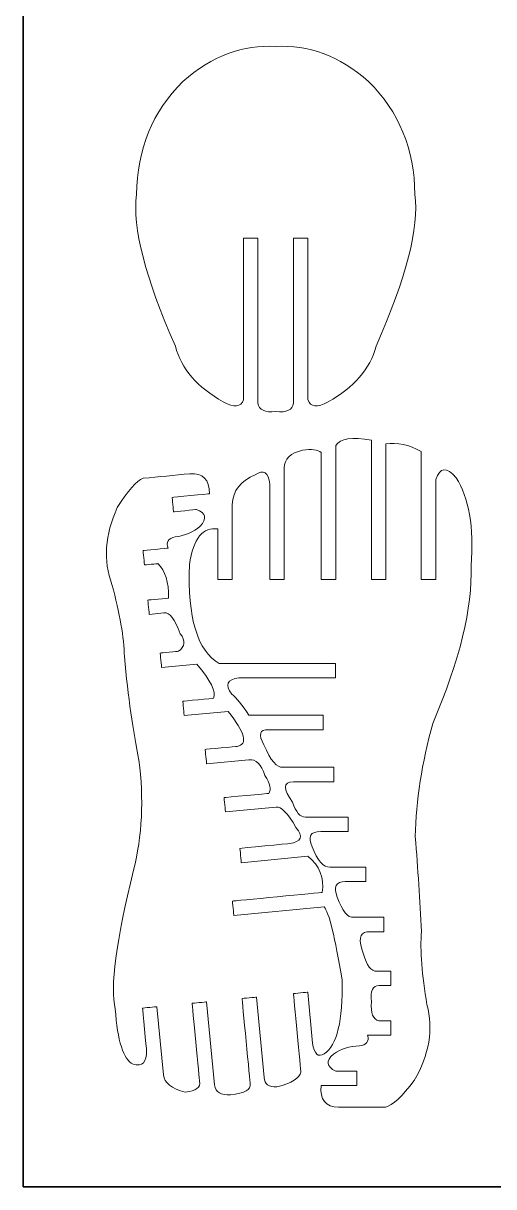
# Model space of a CAD drawing. Header units: inches. Extents: x -305 to 305, y -229 to 229.
# Drawn here: x -304.8 to -213.5, y -228.6 to -3.1 of the extents above; entities that cross this region are included whole.
import ezdxf

# ---------------------------------------------------------------- set-up
doc = ezdxf.new("R2010")
doc.units = ezdxf.units.IN
doc.header["$MEASUREMENT"] = 0
doc.layers.add('Layer 1', color=1, linetype='Continuous')
doc.layers.add('Layer 2', color=5, linetype='Continuous')

msp = doc.modelspace()

# ---------------------------------------------------------------- linework, layer by layer
at = {"layer": 'Layer 1', "lineweight": 9}
for points in [[(-273.83, -14.3489), (-268.1103, -9.3879), (-262.1035, -7.133), (-255.8102, -7.5842)], [(-237.7905, -14.3489), (-243.5102, -9.3879), (-249.5169, -7.133), (-255.8102, -7.5842)], [(-259.2645, -76.6916), (-259.1005, -78.0139), (-257.9488, -78.5623), (-255.81, -78.3364)], [(-252.356, -76.6916), (-252.52, -78.0139), (-253.6717, -78.5623), (-255.8104, -78.3364)], [(-237.2454, -83.8914), (-240.9978, -83.2289), (-243.3087, -83.5683), (-244.1779, -84.9093)], [(-227.5695, -86.0725), (-229.9835, -84.7474), (-232.2784, -84.2628), (-234.4539, -84.6184)], [(-278.6542, -107.8195), (-277.2433, -109.1839), (-276.5601, -111.4074), (-276.6044, -114.4896)], [(-267.886, -133.9175), (-267.3243, -132.6858), (-268.4117, -130.4714), (-271.1484, -127.2747)], [(-265.0667, -136.4536), (-261.7363, -140.5997), (-261.1463, -142.862), (-263.2973, -143.24)], [(-246.7893, -171.5519), (-246.3511, -168.7031), (-247.287, -166.3686), (-249.5977, -164.5489)]]:
    msp.add_open_spline(points, degree=3, dxfattribs=at)
for points, knots in [([(-262.0586, -76.0628), (-262.5595, -77.4816), (-263.8681, -77.6108), (-265.9849, -76.4498), (-265.9849, -76.4498), (-271.0273, -73.6531), (-274.1256, -70.0578), (-275.2797, -65.6643), (-275.2797, -65.6643), (-281.1428, -52.3925), (-283.6556, -42.5997), (-282.818, -36.286), (-282.818, -36.286), (-282.7213, -27.4918), (-279.7253, -20.1795), (-273.83, -14.3489)], [0, 0, 0, 0, 0.25, 0.25, 0.25, 0.25000001, 0.5, 0.5, 0.5, 0.50000001, 0.75, 0.75, 0.75, 0.75000001, 1, 1, 1, 1]), ([(-249.5619, -76.0628), (-249.061, -77.4816), (-247.7524, -77.6108), (-245.6356, -76.4498), (-245.6356, -76.4498), (-240.5932, -73.6531), (-237.4948, -70.0578), (-236.3408, -65.6643), (-236.3408, -65.6643), (-230.4777, -52.3925), (-227.9649, -42.5997), (-228.8025, -36.286), (-228.8025, -36.286), (-228.8991, -27.4918), (-231.8951, -20.1795), (-237.7905, -14.3489)], [0, 0, 0, 0, 0.25, 0.25, 0.25, 0.25000001, 0.5, 0.5, 0.5, 0.50000001, 0.75, 0.75, 0.75, 0.75000001, 1, 1, 1, 1]), ([(-259.2645, -76.6916), (-259.2645, -76.6916), (-259.2645, -44.6971), (-259.2645, -44.6971), (-259.2645, -44.6971), (-259.2645, -44.6971), (-262.0586, -44.6971), (-262.0586, -44.6971), (-262.0586, -44.6971), (-262.0586, -44.6971), (-262.0586, -76.0628), (-262.0586, -76.0628)], [0, 0, 0, 0, 0.33333333, 0.33333333, 0.33333333, 0.33333334, 0.66666667, 0.66666667, 0.66666667, 0.66666668, 1, 1, 1, 1]), ([(-249.5619, -76.0628), (-249.5619, -76.0628), (-249.5619, -44.6971), (-249.5619, -44.6971), (-249.5619, -44.6971), (-249.5619, -44.6971), (-252.356, -44.6971), (-252.356, -44.6971), (-252.356, -44.6971), (-252.356, -44.6971), (-252.356, -76.6916), (-252.356, -76.6916)], [0, 0, 0, 0, 0.33333333, 0.33333333, 0.33333333, 0.33333334, 0.66666667, 0.66666667, 0.66666667, 0.66666668, 1, 1, 1, 1]), ([(-246.9694, -86.2663), (-247.6948, -85.7008), (-248.9043, -85.5551), (-250.5979, -85.8301), (-250.5979, -85.8301), (-252.9474, -86.3632), (-254.1455, -87.5105), (-254.192, -89.2714)], [0, 0, 0, 0, 0.5, 0.5, 0.5, 0.50000001, 1, 1, 1, 1]), ([(-246.9694, -86.2663), (-246.9694, -86.2663), (-246.9694, -110.8726), (-246.9694, -110.8726), (-246.9694, -110.8726), (-246.9694, -110.8726), (-244.1777, -110.8726), (-244.1777, -110.8726), (-244.1777, -110.8726), (-244.1777, -110.8726), (-244.1779, -84.9093), (-244.1779, -84.9093)], [0, 0, 0, 0, 0.33333333, 0.33333333, 0.33333333, 0.33333334, 0.66666667, 0.66666667, 0.66666667, 0.66666668, 1, 1, 1, 1]), ([(-237.2454, -83.8914), (-237.2454, -83.8914), (-237.2454, -110.8726), (-237.2454, -110.8726), (-237.2454, -110.8726), (-237.2454, -110.8726), (-234.4537, -110.8726), (-234.4537, -110.8726), (-234.4537, -110.8726), (-234.4537, -110.8726), (-234.4539, -84.6184), (-234.4539, -84.6184)], [0, 0, 0, 0, 0.33333333, 0.33333333, 0.33333333, 0.33333334, 0.66666667, 0.66666667, 0.66666667, 0.66666668, 1, 1, 1, 1]), ([(-227.5695, -86.0723), (-227.5695, -86.0723), (-227.5695, -110.8726), (-227.5695, -110.8726), (-227.5695, -110.8726), (-227.5695, -110.8726), (-224.7778, -110.8726), (-224.7778, -110.8726), (-224.7778, -110.8726), (-224.7778, -110.8726), (-224.7778, -91.5008), (-224.7778, -91.5008)], [0, 0, 0, 0, 0.33333333, 0.33333333, 0.33333333, 0.33333334, 0.66666667, 0.66666667, 0.66666667, 0.66666668, 1, 1, 1, 1]), ([(-256.9837, -92.422), (-257.2092, -90.1276), (-258.1449, -89.5136), (-259.7898, -90.5801), (-259.7898, -90.5801), (-262.6231, -91.7671), (-264.1117, -93.682), (-264.2547, -96.3245)], [0, 0, 0, 0, 0.5, 0.5, 0.5, 0.50000001, 1, 1, 1, 1]), ([(-256.9837, -92.422), (-256.9837, -92.422), (-256.9837, -110.8726), (-256.9837, -110.8726), (-256.9837, -110.8726), (-256.9837, -110.8726), (-254.192, -110.8726), (-254.192, -110.8726), (-254.192, -110.8726), (-254.192, -110.8726), (-254.192, -89.2714), (-254.192, -89.2714)], [0, 0, 0, 0, 0.33333333, 0.33333333, 0.33333333, 0.33333334, 0.66666667, 0.66666667, 0.66666667, 0.66666668, 1, 1, 1, 1]), ([(-227.5381, -179.133), (-227.8347, -173.1078), (-228.2344, -166.9765), (-228.7367, -160.7384), (-228.7367, -160.7384), (-228.5756, -153.7482), (-227.4481, -146.4358), (-225.3541, -138.8013), (-225.3541, -138.8013), (-220.1031, -126.5604), (-217.6225, -116.381), (-217.9125, -108.2633), (-217.9125, -108.2633), (-217.3326, -100.6933), (-218.299, -94.9916), (-220.8118, -91.1582), (-220.8118, -91.1582), (-222.63, -88.9803), (-223.952, -89.0946), (-224.7778, -91.501)], [0, 0, 0, 0, 0.2, 0.2, 0.2, 0.20000001, 0.4, 0.4, 0.4, 0.40000001, 0.6, 0.6, 0.6, 0.60000001, 0.8, 0.8, 0.8, 0.80000001, 1, 1, 1, 1]), ([(-286.5499, -96.9575), (-284.5143, -93.6944), (-282.8335, -91.7962), (-281.5075, -91.2634), (-281.5075, -91.2634), (-278.4896, -90.9735), (-275.472, -90.6838), (-272.4543, -90.394), (-272.4543, -90.394), (-269.9106, -90.2254), (-268.652, -91.5225), (-268.6784, -94.2852), (-268.6784, -94.2852), (-268.6784, -94.2852), (-275.9123, -94.9798), (-275.9123, -94.9798), (-275.9123, -94.9798), (-275.9123, -94.9798), (-275.6453, -97.7609), (-275.6453, -97.7609), (-275.6453, -97.7609), (-275.6453, -97.7609), (-271.2043, -97.3345), (-271.2043, -97.3345), (-271.2043, -97.3345), (-269.3421, -98), (-269.0928, -99.0796), (-270.456, -100.5737), (-270.456, -100.5737), (-271.8356, -101.7287), (-273.4541, -102.4197), (-275.3113, -102.6467), (-275.3113, -102.6467), (-276.6926, -102.9415), (-277.1574, -103.6679), (-276.7061, -104.8257), (-276.7061, -104.8257), (-276.7061, -104.8257), (-281.5441, -105.2902), (-281.5441, -105.2902), (-281.5441, -105.2902), (-281.5441, -105.2902), (-281.2771, -108.0713), (-281.2771, -108.0713), (-281.2771, -108.0713), (-281.2771, -108.0713), (-278.6542, -107.8195), (-278.6542, -107.8195)], [0, 0, 0, 0, 0.08333333, 0.08333333, 0.08333333, 0.08333334, 0.16666667, 0.16666667, 0.16666667, 0.16666668, 0.25, 0.25, 0.25, 0.25000001, 0.33333333, 0.33333333, 0.33333333, 0.33333334, 0.41666667, 0.41666667, 0.41666667, 0.41666668, 0.5, 0.5, 0.5, 0.50000001, 0.58333333, 0.58333333, 0.58333333, 0.58333334, 0.66666667, 0.66666667, 0.66666667, 0.66666668, 0.75, 0.75, 0.75, 0.75000001, 0.83333333, 0.83333333, 0.83333333, 0.83333334, 0.91666667, 0.91666667, 0.91666667, 0.91666668, 1, 1, 1, 1]), ([(-286.5499, -96.9575), (-288.9735, -102.2543), (-289.3228, -107.2219), (-287.5976, -111.8608), (-287.5976, -111.8608), (-286.0526, -117.4905), (-285.2486, -122.1524), (-285.1855, -125.847)], [0, 0, 0, 0, 0.5, 0.5, 0.5, 0.50000001, 1, 1, 1, 1]), ([(-267.0464, -101.0979), (-267.0464, -101.0979), (-267.0464, -110.8726), (-267.0464, -110.8726), (-267.0464, -110.8726), (-267.0464, -110.8726), (-264.2547, -110.8726), (-264.2547, -110.8726), (-264.2547, -110.8726), (-264.2547, -110.8726), (-264.2547, -96.3243), (-264.2547, -96.3243)], [0, 0, 0, 0, 0.33333333, 0.33333333, 0.33333333, 0.33333334, 0.66666667, 0.66666667, 0.66666667, 0.66666668, 1, 1, 1, 1]), ([(-267.0464, -101.0979), (-269.9167, -100.6131), (-271.7551, -102.9075), (-272.5617, -107.9807), (-272.5617, -107.9807), (-272.9376, -118.3203), (-271.0134, -124.7183), (-266.7881, -127.174)], [0, 0, 0, 0, 0.5, 0.5, 0.5, 0.50000001, 1, 1, 1, 1]), ([(-277.4931, -117.3814), (-277.4931, -117.3814), (-280.3565, -117.6563), (-280.3565, -117.6563), (-280.3565, -117.6563), (-280.3565, -117.6563), (-280.6236, -114.8752), (-280.6236, -114.8752), (-280.6236, -114.8752), (-280.6236, -114.8752), (-276.6044, -114.4896), (-276.6044, -114.4896)], [0, 0, 0, 0, 0.33333333, 0.33333333, 0.33333333, 0.33333334, 0.66666667, 0.66666667, 0.66666667, 0.66666668, 1, 1, 1, 1]), ([(-277.4931, -117.3814), (-276.4269, -117.183), (-275.375, -118.5216), (-274.3372, -121.3971), (-274.3372, -121.3971), (-273.2663, -122.7653), (-273.3838, -123.9023), (-274.6901, -124.808)], [0, 0, 0, 0, 0.5, 0.5, 0.5, 0.50000001, 1, 1, 1, 1]), ([(-285.1855, -125.847), (-284.4402, -133.6722), (-283.4983, -140.3563), (-282.36, -145.8989), (-282.36, -145.8989), (-281.3738, -153.4739), (-281.7257, -160.5947), (-283.4156, -167.2616), (-283.4156, -167.2616), (-286.7877, -181.0152), (-287.9674, -189.9631), (-286.9548, -194.1052)], [0, 0, 0, 0, 0.33333333, 0.33333333, 0.33333333, 0.33333334, 0.66666667, 0.66666667, 0.66666667, 0.66666668, 1, 1, 1, 1]), ([(-271.1484, -127.2747), (-271.1484, -127.2747), (-277.9548, -127.9281), (-277.9548, -127.9281), (-277.9548, -127.9281), (-277.9548, -127.9281), (-278.2218, -125.147), (-278.2218, -125.147), (-278.2218, -125.147), (-278.2218, -125.147), (-274.6901, -124.808), (-274.6901, -124.808)], [0, 0, 0, 0, 0.33333333, 0.33333333, 0.33333333, 0.33333334, 0.66666667, 0.66666667, 0.66666667, 0.66666668, 1, 1, 1, 1]), ([(-266.7883, -127.174), (-266.7883, -127.174), (-244.2044, -127.174), (-244.2044, -127.174), (-244.2044, -127.174), (-244.2044, -127.174), (-244.2044, -129.9679), (-244.2044, -129.9679), (-244.2044, -129.9679), (-244.2044, -129.9679), (-262.9826, -129.9679), (-262.9826, -129.9679)], [0, 0, 0, 0, 0.33333333, 0.33333333, 0.33333333, 0.33333334, 0.66666667, 0.66666667, 0.66666667, 0.66666668, 1, 1, 1, 1]), ([(-262.9826, -129.9679), (-265.2398, -130.244), (-265.6918, -131.2841), (-264.3372, -133.0878), (-264.3372, -133.0878), (-263.4503, -133.8468), (-262.3377, -135.2202), (-260.9992, -137.2072)], [0, 0, 0, 0, 0.5, 0.5, 0.5, 0.50000001, 1, 1, 1, 1]), ([(-265.0667, -136.4536), (-265.0667, -136.4536), (-273.5767, -137.2706), (-273.5767, -137.2706), (-273.5767, -137.2706), (-273.5767, -137.2706), (-273.8437, -134.4895), (-273.8437, -134.4895), (-273.8437, -134.4895), (-273.8437, -134.4895), (-267.886, -133.9175), (-267.886, -133.9175)], [0, 0, 0, 0, 0.33333333, 0.33333333, 0.33333333, 0.33333334, 0.66666667, 0.66666667, 0.66666667, 0.66666668, 1, 1, 1, 1]), ([(-260.9992, -137.2072), (-260.9992, -137.2072), (-246.6357, -137.2072), (-246.6357, -137.2072), (-246.6357, -137.2072), (-246.6357, -137.2072), (-246.6357, -140.0011), (-246.6357, -140.0011), (-246.6357, -140.0011), (-246.6357, -140.0011), (-257.2255, -140.0011), (-257.2255, -140.0011)], [0, 0, 0, 0, 0.33333333, 0.33333333, 0.33333333, 0.33333334, 0.66666667, 0.66666667, 0.66666667, 0.66666668, 1, 1, 1, 1]), ([(-257.2255, -140.0011), (-258.9347, -139.9539), (-259.2252, -140.9293), (-258.0965, -142.9268), (-258.0965, -142.9268), (-256.8064, -145.9964), (-255.5806, -147.4507), (-254.4197, -147.2889)], [0, 0, 0, 0, 0.5, 0.5, 0.5, 0.50000001, 1, 1, 1, 1]), ([(-261.0073, -145.8267), (-261.0073, -145.8267), (-269.2285, -146.616), (-269.2285, -146.616), (-269.2285, -146.616), (-269.2285, -146.616), (-269.4956, -143.8349), (-269.4956, -143.8349), (-269.4956, -143.8349), (-269.4956, -143.8349), (-263.2973, -143.24), (-263.2973, -143.24)], [0, 0, 0, 0, 0.33333333, 0.33333333, 0.33333333, 0.33333334, 0.66666667, 0.66666667, 0.66666667, 0.66666668, 1, 1, 1, 1]), ([(-261.0073, -145.8267), (-259.6286, -145.6906), (-258.592, -146.7118), (-257.8976, -148.8899), (-257.8976, -148.8899), (-256.8404, -150.4625), (-256.6005, -151.6132), (-257.1778, -152.3419)], [0, 0, 0, 0, 0.5, 0.5, 0.5, 0.50000001, 1, 1, 1, 1]), ([(-254.4197, -147.2889), (-254.4197, -147.2889), (-244.5191, -147.2889), (-244.5191, -147.2889), (-244.5191, -147.2889), (-244.5191, -147.2889), (-244.5191, -150.0828), (-244.5191, -150.0828), (-244.5191, -150.0828), (-244.5191, -150.0828), (-252.3839, -150.0828), (-252.3839, -150.0828)], [0, 0, 0, 0, 0.33333333, 0.33333333, 0.33333333, 0.33333334, 0.66666667, 0.66666667, 0.66666667, 0.66666668, 1, 1, 1, 1]), ([(-250.0133, -156.9341), (-251.0778, -156.9502), (-251.9162, -155.9972), (-252.5288, -154.0746), (-252.5288, -154.0746), (-254.448, -151.4952), (-254.3997, -150.1645), (-252.3839, -150.0828)], [0, 0, 0, 0, 0.5, 0.5, 0.5, 0.50000001, 1, 1, 1, 1]), ([(-255.7563, -155.0122), (-255.7563, -155.0122), (-265.5619, -155.9536), (-265.5619, -155.9536), (-265.5619, -155.9536), (-265.5619, -155.9536), (-265.8289, -153.1725), (-265.8289, -153.1725), (-265.8289, -153.1725), (-265.8289, -153.1725), (-257.1778, -152.3419), (-257.1778, -152.3419)], [0, 0, 0, 0, 0.33333333, 0.33333333, 0.33333333, 0.33333334, 0.66666667, 0.66666667, 0.66666667, 0.66666668, 1, 1, 1, 1]), ([(-253.1357, -162.0819), (-250.8384, -161.7392), (-250.4197, -160.7092), (-251.879, -158.9911), (-251.879, -158.9911), (-253.4424, -156.191), (-254.7348, -154.8646), (-255.7563, -155.0122)], [0, 0, 0, 0, 0.5, 0.5, 0.5, 0.50000001, 1, 1, 1, 1]), ([(-250.0133, -156.9341), (-250.0133, -156.9341), (-241.7618, -156.9341), (-241.7618, -156.9341), (-241.7618, -156.9341), (-241.7618, -156.9341), (-241.7618, -159.728), (-241.7618, -159.728), (-241.7618, -159.728), (-241.7618, -159.728), (-247.066, -159.728), (-247.066, -159.728)], [0, 0, 0, 0, 0.33333333, 0.33333333, 0.33333333, 0.33333334, 0.66666667, 0.66666667, 0.66666667, 0.66666668, 1, 1, 1, 1]), ([(-247.066, -159.728), (-249.0818, -159.7294), (-249.6464, -160.7207), (-248.7593, -162.7022), (-248.7593, -162.7022), (-247.7113, -165.392), (-246.5661, -166.7088), (-245.3245, -166.6523)], [0, 0, 0, 0, 0.5, 0.5, 0.5, 0.50000001, 1, 1, 1, 1]), ([(-249.5977, -164.5489), (-249.5977, -164.5489), (-262.4914, -165.7868), (-262.4914, -165.7868), (-262.4914, -165.7868), (-262.4914, -165.7868), (-262.7585, -163.0057), (-262.7585, -163.0057), (-262.7585, -163.0057), (-262.7585, -163.0057), (-253.1357, -162.0819), (-253.1357, -162.0819)], [0, 0, 0, 0, 0.33333333, 0.33333333, 0.33333333, 0.33333334, 0.66666667, 0.66666667, 0.66666667, 0.66666668, 1, 1, 1, 1]), ([(-245.3245, -166.6523), (-245.3245, -166.6523), (-238.3267, -166.6523), (-238.3267, -166.6523), (-238.3267, -166.6523), (-238.3267, -166.6523), (-238.3267, -169.4461), (-238.3267, -169.4461), (-238.3267, -169.4461), (-238.3267, -169.4461), (-242.3251, -169.4461), (-242.3251, -169.4461)], [0, 0, 0, 0, 0.33333333, 0.33333333, 0.33333333, 0.33333334, 0.66666667, 0.66666667, 0.66666667, 0.66666668, 1, 1, 1, 1]), ([(-242.3251, -169.4461), (-244.1309, -169.4715), (-244.647, -170.4713), (-243.8732, -172.4447), (-243.8732, -172.4447), (-242.8573, -175.2072), (-241.8091, -176.5157), (-240.7285, -176.3704)], [0, 0, 0, 0, 0.5, 0.5, 0.5, 0.50000001, 1, 1, 1, 1]), ([(-246.4261, -174.3238), (-246.4261, -174.3238), (-263.9526, -176.0065), (-263.9526, -176.0065), (-263.9526, -176.0065), (-263.9526, -176.0065), (-264.2196, -173.2254), (-264.2196, -173.2254), (-264.2196, -173.2254), (-264.2196, -173.2254), (-246.7893, -171.5519), (-246.7893, -171.5519)], [0, 0, 0, 0, 0.33333333, 0.33333333, 0.33333333, 0.33333334, 0.66666667, 0.66666667, 0.66666667, 0.66666668, 1, 1, 1, 1]), ([(-248.6534, -200.7411), (-248.3435, -202.8896), (-247.5945, -203.5869), (-246.4069, -202.8333), (-246.4069, -202.8333), (-243.9132, -201.17), (-242.7532, -196.3984), (-242.9271, -188.5188), (-242.9271, -188.5188), (-244.312, -180.1631), (-245.4783, -175.4315), (-246.4261, -174.3238)], [0, 0, 0, 0, 0.33333333, 0.33333333, 0.33333333, 0.33333334, 0.66666667, 0.66666667, 0.66666667, 0.66666668, 1, 1, 1, 1]), ([(-240.7285, -176.3704), (-240.7285, -176.3704), (-234.8617, -176.3704), (-234.8617, -176.3704), (-234.8617, -176.3704), (-234.8617, -176.3704), (-234.8617, -179.1643), (-234.8617, -179.1643), (-234.8617, -179.1643), (-234.8617, -179.1643), (-238.1162, -179.1643), (-238.1162, -179.1643)], [0, 0, 0, 0, 0.33333333, 0.33333333, 0.33333333, 0.33333334, 0.66666667, 0.66666667, 0.66666667, 0.66666668, 1, 1, 1, 1]), ([(-236.1809, -186.8247), (-237.3096, -186.8557), (-238.1808, -185.746), (-238.7935, -183.4954), (-238.7935, -183.4954), (-239.7929, -180.8032), (-239.5672, -179.3595), (-238.1162, -179.1643)], [0, 0, 0, 0, 0.5, 0.5, 0.5, 0.50000001, 1, 1, 1, 1]), ([(-228.9412, -208.0207), (-226.0224, -202.9797), (-225.1999, -198.0682), (-226.4738, -193.2858), (-226.4738, -193.2858), (-227.4736, -187.5342), (-227.8284, -182.8167), (-227.5381, -179.133)], [0, 0, 0, 0, 0.5, 0.5, 0.5, 0.50000001, 1, 1, 1, 1]), ([(-236.1809, -186.8247), (-236.1809, -186.8247), (-233.4527, -186.8247), (-233.4527, -186.8247), (-233.4527, -186.8247), (-233.4527, -186.8247), (-233.4527, -189.6186), (-233.4527, -189.6186), (-233.4527, -189.6186), (-233.4527, -189.6186), (-235.7456, -189.6186), (-235.7456, -189.6186)], [0, 0, 0, 0, 0.33333333, 0.33333333, 0.33333333, 0.33333334, 0.66666667, 0.66666667, 0.66666667, 0.66666668, 1, 1, 1, 1]), ([(-248.6534, -200.7411), (-248.6534, -200.7411), (-249.5992, -190.8915), (-249.5992, -190.8915), (-249.5992, -190.8915), (-249.5992, -190.8915), (-252.3781, -191.1583), (-252.3781, -191.1583), (-252.3781, -191.1583), (-252.3781, -191.1583), (-250.9172, -206.3728), (-250.9172, -206.3728)], [0, 0, 0, 0, 0.33333333, 0.33333333, 0.33333333, 0.33333334, 0.66666667, 0.66666667, 0.66666667, 0.66666668, 1, 1, 1, 1]), ([(-235.7456, -189.6186), (-236.9867, -189.5866), (-237.487, -190.6315), (-237.2454, -192.7533), (-237.2454, -192.7533), (-237.4065, -194.9446), (-236.9226, -196.1783), (-235.7939, -196.4539)], [0, 0, 0, 0, 0.5, 0.5, 0.5, 0.50000001, 1, 1, 1, 1]), ([(-277.6118, -206.897), (-277.6118, -206.897), (-278.8788, -193.7026), (-278.8788, -193.7026), (-278.8788, -193.7026), (-278.8788, -193.7026), (-281.6577, -193.9694), (-281.6577, -193.9694), (-281.6577, -193.9694), (-281.6577, -193.9694), (-280.871, -202.1618), (-280.871, -202.1618)], [0, 0, 0, 0, 0.33333333, 0.33333333, 0.33333333, 0.33333334, 0.66666667, 0.66666667, 0.66666667, 0.66666668, 1, 1, 1, 1]), ([(-267.7031, -208.858), (-267.7031, -208.858), (-269.2472, -192.7779), (-269.2472, -192.7779), (-269.2472, -192.7779), (-269.2472, -192.7779), (-272.0261, -193.0447), (-272.0261, -193.0447), (-272.0261, -193.0447), (-272.0261, -193.0447), (-270.5744, -208.163), (-270.5744, -208.163)], [0, 0, 0, 0, 0.33333333, 0.33333333, 0.33333333, 0.33333334, 0.66666667, 0.66666667, 0.66666667, 0.66666668, 1, 1, 1, 1]), ([(-258.0698, -207.4479), (-258.0698, -207.4479), (-259.5677, -191.8486), (-259.5677, -191.8486), (-259.5677, -191.8486), (-259.5677, -191.8486), (-262.3466, -192.1154), (-262.3466, -192.1154), (-262.3466, -192.1154), (-262.3466, -192.1154), (-260.7564, -208.6766), (-260.7564, -208.6766)], [0, 0, 0, 0, 0.33333333, 0.33333333, 0.33333333, 0.33333334, 0.66666667, 0.66666667, 0.66666667, 0.66666668, 1, 1, 1, 1]), ([(-280.8711, -202.1616), (-280.8155, -204.4541), (-281.6906, -205.3469), (-283.4967, -204.8407), (-283.4967, -204.8407), (-285.3651, -203.9198), (-286.5178, -200.3413), (-286.9548, -194.1052)], [0, 0, 0, 0, 0.5, 0.5, 0.5, 0.50000001, 1, 1, 1, 1]), ([(-235.7939, -196.4539), (-235.7939, -196.4539), (-233.4525, -196.4539), (-233.4525, -196.4539), (-233.4525, -196.4539), (-233.4525, -196.4539), (-233.4525, -199.2477), (-233.4525, -199.2477), (-233.4525, -199.2477), (-233.4525, -199.2477), (-237.9879, -199.2477), (-237.9879, -199.2477)], [0, 0, 0, 0, 0.33333333, 0.33333333, 0.33333333, 0.33333334, 0.66666667, 0.66666667, 0.66666667, 0.66666668, 1, 1, 1, 1]), ([(-244.1804, -206.1789), (-245.9705, -205.3384), (-246.1155, -204.24), (-244.6157, -202.8829), (-244.6157, -202.8829), (-243.1321, -201.8651), (-241.4549, -201.332), (-239.5845, -201.2835), (-239.5845, -201.2835), (-238.1814, -201.122), (-237.6492, -200.4434), (-237.9879, -199.2477)], [0, 0, 0, 0, 0.33333333, 0.33333333, 0.33333333, 0.33333334, 0.66666667, 0.66666667, 0.66666667, 0.66666668, 1, 1, 1, 1]), ([(-277.6118, -206.897), (-277.4205, -208.4643), (-276.0042, -209.5904), (-273.363, -210.2753), (-273.363, -210.2753), (-271.2758, -210.0426), (-270.3461, -209.3385), (-270.5744, -208.163)], [0, 0, 0, 0, 0.5, 0.5, 0.5, 0.50000001, 1, 1, 1, 1]), ([(-258.0698, -207.4479), (-257.9798, -208.7013), (-257.1555, -209.3018), (-255.5971, -209.2492), (-255.5971, -209.2492), (-252.6627, -208.4821), (-251.1025, -207.5233), (-250.9172, -206.3728)], [0, 0, 0, 0, 0.5, 0.5, 0.5, 0.50000001, 1, 1, 1, 1]), ([(-244.1804, -206.1789), (-244.1804, -206.1789), (-240.044, -206.1789), (-240.044, -206.1789), (-240.044, -206.1789), (-240.044, -206.1789), (-240.044, -208.9727), (-240.044, -208.9727), (-240.044, -208.9727), (-240.044, -208.9727), (-246.9863, -208.9727), (-246.9863, -208.9727)], [0, 0, 0, 0, 0.33333333, 0.33333333, 0.33333333, 0.33333334, 0.66666667, 0.66666667, 0.66666667, 0.66666668, 1, 1, 1, 1]), ([(-267.7031, -208.8582), (-267.4715, -210.292), (-266.4285, -210.9364), (-264.5752, -210.791), (-264.5752, -210.791), (-261.8056, -210.4604), (-260.5324, -209.7554), (-260.7564, -208.6766)], [0, 0, 0, 0, 0.5, 0.5, 0.5, 0.50000001, 1, 1, 1, 1]), ([(-246.9863, -208.9727), (-247.2766, -211.7203), (-246.1477, -213.1318), (-243.5996, -213.207), (-243.5996, -213.207), (-240.568, -213.207), (-237.5365, -213.207), (-234.5047, -213.2068), (-234.5047, -213.2068), (-233.1338, -212.8032), (-231.2793, -211.0743), (-228.9412, -208.0207)], [0, 0, 0, 0, 0.33333333, 0.33333333, 0.33333333, 0.33333334, 0.66666667, 0.66666667, 0.66666667, 0.66666668, 1, 1, 1, 1])]:
    msp.add_open_spline(points, degree=3, knots=knots, dxfattribs=at)
at = {"layer": 'Layer 2', "lineweight": 35}
msp.add_open_spline([(-304.8, -228.6), (-304.8, -228.6), (304.8001, -228.6), (304.8001, -228.6), (304.8001, -228.6), (304.8001, -228.6), (304.8001, 228.6), (304.8001, 228.6), (304.8001, 228.6), (304.8001, 228.6), (-304.8, 228.6), (-304.8, 228.6), (-304.8, 228.6), (-304.8, 228.6), (-304.8, -228.6), (-304.8, -228.6)], degree=3, knots=[0, 0, 0, 0, 0.25, 0.25, 0.25, 0.25000001, 0.5, 0.5, 0.5, 0.50000001, 0.75, 0.75, 0.75, 0.75000001, 1, 1, 1, 1], dxfattribs=at)

doc.saveas('drawing.dxf')
